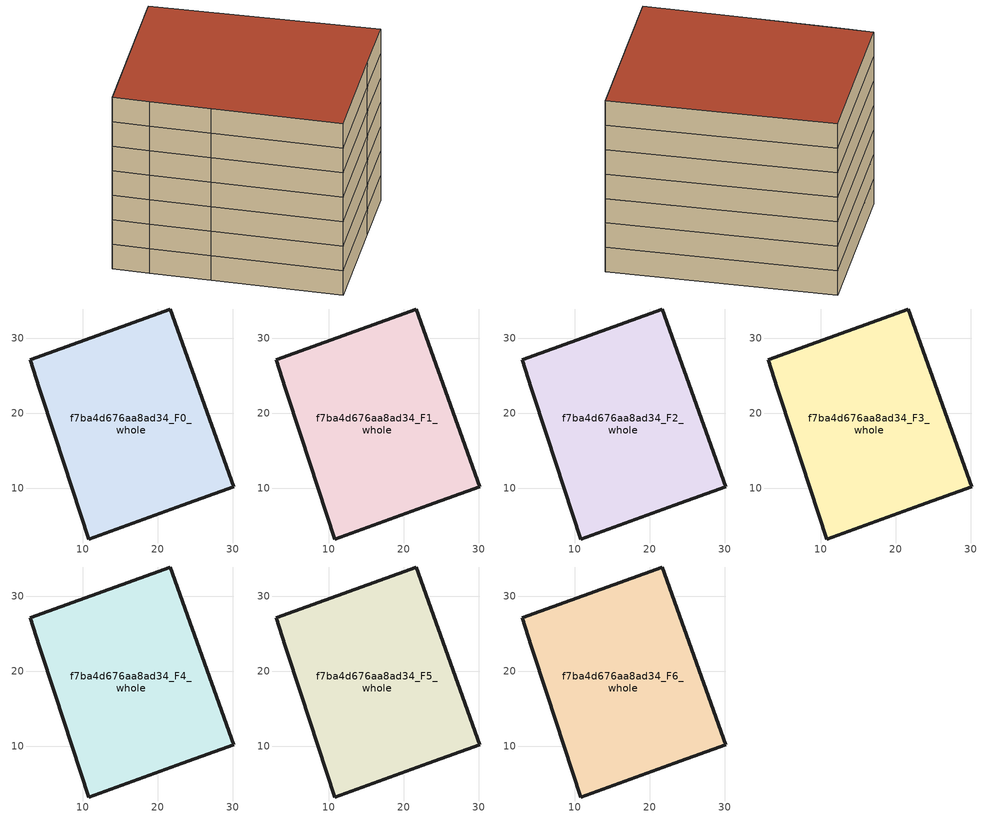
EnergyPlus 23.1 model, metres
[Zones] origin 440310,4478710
f7ba4d676aa8ad34_F0_whole
 floor ground (EU_floor_Construction): 21.64,33.91 30.13,10.19 23.23,7.7 10.77,3.23 6.28,16.88 4.19,23.33 2.95,27.16 z0
 wall outside (EU_wall_Construction): 30.13,10.19 21.64,33.91 2.95,27.16 4.19,23.33 6.28,16.88 10.77,3.23 23.23,7.7 30.13,10.19 z0:3
f7ba4d676aa8ad34_F1_whole
 floor to f7ba4d676aa8ad34_F0_whole (EU_floor_Construction): 21.64,33.91 30.13,10.19 23.23,7.7 10.77,3.23 6.28,16.88 4.19,23.33 2.95,27.16 z3
 wall outside (EU_wall_Construction): 30.13,10.19 21.64,33.91 2.95,27.16 4.19,23.33 6.28,16.88 10.77,3.23 23.23,7.7 30.13,10.19 z3:6
f7ba4d676aa8ad34_F2_whole
 floor to f7ba4d676aa8ad34_F1_whole (EU_floor_Construction): 21.64,33.91 30.13,10.19 23.23,7.7 10.77,3.23 6.28,16.88 4.19,23.33 2.95,27.16 z6
 wall outside (EU_wall_Construction): 30.13,10.19 21.64,33.91 2.95,27.16 4.19,23.33 6.28,16.88 10.77,3.23 23.23,7.7 30.13,10.19 z6:9
f7ba4d676aa8ad34_F3_whole
 floor to f7ba4d676aa8ad34_F2_whole (EU_floor_Construction): 21.64,33.91 30.13,10.19 23.23,7.7 10.77,3.23 6.28,16.88 4.19,23.33 2.95,27.16 z9
 wall outside (EU_wall_Construction): 30.13,10.19 21.64,33.91 2.95,27.16 4.19,23.33 6.28,16.88 10.77,3.23 23.23,7.7 30.13,10.19 z9:12
f7ba4d676aa8ad34_F4_whole
 floor to f7ba4d676aa8ad34_F3_whole (EU_floor_Construction): 21.64,33.91 30.13,10.19 23.23,7.7 10.77,3.23 6.28,16.88 4.19,23.33 2.95,27.16 z12
 wall outside (EU_wall_Construction): 30.13,10.19 21.64,33.91 2.95,27.16 4.19,23.33 6.28,16.88 10.77,3.23 23.23,7.7 30.13,10.19 z12:15
f7ba4d676aa8ad34_F5_whole
 floor to f7ba4d676aa8ad34_F4_whole (EU_floor_Construction): 21.64,33.91 30.13,10.19 23.23,7.7 10.77,3.23 6.28,16.88 4.19,23.33 2.95,27.16 z15
 wall outside (EU_wall_Construction): 30.13,10.19 21.64,33.91 2.95,27.16 4.19,23.33 6.28,16.88 10.77,3.23 23.23,7.7 30.13,10.19 z15:18
f7ba4d676aa8ad34_F6_whole
 floor to f7ba4d676aa8ad34_F5_whole (EU_floor_Construction): 21.64,33.91 30.13,10.19 23.23,7.7 10.77,3.23 6.28,16.88 4.19,23.33 2.95,27.16 z18
 wall outside (EU_wall_Construction): 30.13,10.19 21.64,33.91 2.95,27.16 4.19,23.33 6.28,16.88 10.77,3.23 23.23,7.7 30.13,10.19 z18:21
 roof outside (EU_roof_Construction): 30.13,10.19 21.64,33.91 2.95,27.16 4.19,23.33 6.28,16.88 10.77,3.23 23.23,7.7 z21
[Building]
EU S2 Campaign: North Axis=0; Terrain=City; Solar Distribution=FullExterior
[Site:Location]
Madrid: Latitude=40.5; Longitude=-3.5; Time Zone=1; Elevation=609
[SizingPeriod:WeatherFileDays]
AnnualSizingPeriod: Begin Month=1; Begin Day of Month=1; End Month=12; End Day of Month=31; Day of Week for Start Day=Monday; Use Weather File Daylight Saving Period=No; Use Weather File Rain and Snow Indicators=No
[MATERIAL]
EU_InternalMass_Material: Roughness=MediumRough; Thickness=0.1; Conductivity=1; Density=1800; Specific Heat=900; Thermal Absorptance=0.9; Solar Absorptance=0.7; Visible Absorptance=0.7
[MATERIAL:NOMASS] Roughness=MediumRough; Thermal Absorptance=0.9; Solar Absorptance=0.7; Visible Absorptance=0.7
Name | Thermal Resistance
EU_wall_NoMass | 0.609216
EU_roof_NoMass | 0.513268
EU_floor_NoMass | 0.568163
[CONSTRUCTION]
EU_wall_Construction: EU_wall_NoMass
EU_roof_Construction: EU_roof_NoMass
EU_floor_Construction: EU_floor_NoMass
EU_InternalMass_Construction: EU_InternalMass_Material
[ZONE] Type=1; Multiplier=1; Ceiling Height=autocalculate; Volume=1528.8; Floor Area=autocalculate; Part of Total Floor Area=Yes
f7ba4d676aa8ad34_F0_whole; f7ba4d676aa8ad34_F1_whole; f7ba4d676aa8ad34_F2_whole; f7ba4d676aa8ad34_F3_whole; f7ba4d676aa8ad34_F4_whole; f7ba4d676aa8ad34_F5_whole; f7ba4d676aa8ad34_F6_whole
[INTERNALMASS] Construction=EU_InternalMass_Construction; Surface Area=509.6
Name | Zone or ZoneList
f7ba4d676aa8ad34_F0_whole_EU_InternalMass | f7ba4d676aa8ad34_F0_whole
f7ba4d676aa8ad34_F1_whole_EU_InternalMass | f7ba4d676aa8ad34_F1_whole
f7ba4d676aa8ad34_F2_whole_EU_InternalMass | f7ba4d676aa8ad34_F2_whole
f7ba4d676aa8ad34_F3_whole_EU_InternalMass | f7ba4d676aa8ad34_F3_whole
f7ba4d676aa8ad34_F4_whole_EU_InternalMass | f7ba4d676aa8ad34_F4_whole
f7ba4d676aa8ad34_F5_whole_EU_InternalMass | f7ba4d676aa8ad34_F5_whole
f7ba4d676aa8ad34_F6_whole_EU_InternalMass | f7ba4d676aa8ad34_F6_whole
[OTHEREQUIPMENT] Fuel Type=Electricity; Design Level Calculation Method=Watts/Area; Power per Zone Floor Area=1; Fraction Latent=0; Fraction Radiant=0; Fraction Lost=0; Carbon Dioxide Generation Rate=0; EndUse Subcategory=EU_Step8_InternalGains
Name | Zone or ZoneList or Space or SpaceList | Schedule
EU_Step8_InternalGain_f7ba4d676aa8ad34_F0_whole_f000 | f7ba4d676aa8ad34_F0_whole | EU_Step8_GainSchedule_f7ba4d676aa8ad34_F0_whole_f000
EU_Step8_InternalGain_f7ba4d676aa8ad34_F1_whole_f000 | f7ba4d676aa8ad34_F1_whole | EU_Step8_GainSchedule_f7ba4d676aa8ad34_F1_whole_f000
EU_Step8_InternalGain_f7ba4d676aa8ad34_F2_whole_f000 | f7ba4d676aa8ad34_F2_whole | EU_Step8_GainSchedule_f7ba4d676aa8ad34_F2_whole_f000
EU_Step8_InternalGain_f7ba4d676aa8ad34_F3_whole_f000 | f7ba4d676aa8ad34_F3_whole | EU_Step8_GainSchedule_f7ba4d676aa8ad34_F3_whole_f000
EU_Step8_InternalGain_f7ba4d676aa8ad34_F4_whole_f000 | f7ba4d676aa8ad34_F4_whole | EU_Step8_GainSchedule_f7ba4d676aa8ad34_F4_whole_f000
EU_Step8_InternalGain_f7ba4d676aa8ad34_F5_whole_f000 | f7ba4d676aa8ad34_F5_whole | EU_Step8_GainSchedule_f7ba4d676aa8ad34_F5_whole_f000
EU_Step8_InternalGain_f7ba4d676aa8ad34_F6_whole_f000 | f7ba4d676aa8ad34_F6_whole | EU_Step8_GainSchedule_f7ba4d676aa8ad34_F6_whole_f000
[ZONEVENTILATION:DESIGNFLOWRATE] Schedule=EU_AlwaysOn; Design Flow Rate Calculation Method=AirChanges/Hour; Air Changes per Hour=0.752966; Ventilation Type=Natural; Fan Pressure Rise=0; Fan Total Efficiency=1; Constant Term Coefficient=1; Temperature Term Coefficient=0; Velocity Term Coefficient=0; Velocity Squared Term Coefficient=0; Minimum Indoor Temperature=-100; Maximum Indoor Temperature=100; Delta Temperature=-100; Minimum Outdoor Temperature=-100; Maximum Outdoor Temperature=100; Maximum Wind Speed=40
Name | Zone or ZoneList or Space or SpaceList
EU_ConstantAir_f7ba4d676aa8ad34_F0_whole | f7ba4d676aa8ad34_F0_whole
EU_ConstantAir_f7ba4d676aa8ad34_F1_whole | f7ba4d676aa8ad34_F1_whole
EU_ConstantAir_f7ba4d676aa8ad34_F2_whole | f7ba4d676aa8ad34_F2_whole
EU_ConstantAir_f7ba4d676aa8ad34_F3_whole | f7ba4d676aa8ad34_F3_whole
EU_ConstantAir_f7ba4d676aa8ad34_F4_whole | f7ba4d676aa8ad34_F4_whole
EU_ConstantAir_f7ba4d676aa8ad34_F5_whole | f7ba4d676aa8ad34_F5_whole
EU_ConstantAir_f7ba4d676aa8ad34_F6_whole | f7ba4d676aa8ad34_F6_whole
[HVACTEMPLATE:THERMOSTAT] Constant Heating Setpoint=20; Constant Cooling Setpoint=50
EU_HeatOnly_f7ba4d676aa8ad34_F0_whole; EU_HeatOnly_f7ba4d676aa8ad34_F1_whole; EU_HeatOnly_f7ba4d676aa8ad34_F2_whole; EU_HeatOnly_f7ba4d676aa8ad34_F3_whole; EU_HeatOnly_f7ba4d676aa8ad34_F4_whole; EU_HeatOnly_f7ba4d676aa8ad34_F5_whole; EU_HeatOnly_f7ba4d676aa8ad34_F6_whole
[HVACTEMPLATE:ZONE:IDEALLOADSAIRSYSTEM] System Availability Schedule=EU_AlwaysOn; Maximum Heating Supply Air Temperature=50; Minimum Cooling Supply Air Temperature=13; Maximum Heating Supply Air Humidity Ratio=0.0156; Minimum Cooling Supply Air Humidity Ratio=0.0077; Heating Limit=NoLimit; Cooling Limit=NoLimit; Heating Availability Schedule=EU_AlwaysOn; Cooling Availability Schedule=EU_CoolingOff; Dehumidification Control Type=ConstantSensibleHeatRatio; Cooling Sensible Heat Ratio=0.7; Dehumidification Setpoint=60; Humidification Control Type=None; Humidification Setpoint=30; Outdoor Air Method=None; Outdoor Air Flow Rate per Person=0.00944; Outdoor Air Flow Rate per Zone Floor Area=0; Outdoor Air Flow Rate per Zone=0; Demand Controlled Ventilation Type=None; Outdoor Air Economizer Type=NoEconomizer; Heat Recovery Type=None; Sensible Heat Recovery Effectiveness=0.7; Latent Heat Recovery Effectiveness=0.65
Name | Template Thermostat
f7ba4d676aa8ad34_F0_whole | EU_HeatOnly_f7ba4d676aa8ad34_F0_whole
f7ba4d676aa8ad34_F1_whole | EU_HeatOnly_f7ba4d676aa8ad34_F1_whole
f7ba4d676aa8ad34_F2_whole | EU_HeatOnly_f7ba4d676aa8ad34_F2_whole
f7ba4d676aa8ad34_F3_whole | EU_HeatOnly_f7ba4d676aa8ad34_F3_whole
f7ba4d676aa8ad34_F4_whole | EU_HeatOnly_f7ba4d676aa8ad34_F4_whole
f7ba4d676aa8ad34_F5_whole | EU_HeatOnly_f7ba4d676aa8ad34_F5_whole
f7ba4d676aa8ad34_F6_whole | EU_HeatOnly_f7ba4d676aa8ad34_F6_whole
[SIZING:ZONE] Zone Cooling Design Supply Air Temperature Input Method=SupplyAirTemperature; Zone Cooling Design Supply Air Temperature=13; Zone Heating Design Supply Air Temperature Input Method=SupplyAirTemperature; Zone Heating Design Supply Air Temperature=50; Zone Cooling Design Supply Air Humidity Ratio=0.008; Zone Heating Design Supply Air Humidity Ratio=0.008; Cooling Design Air Flow Method=DesignDay; Cooling Design Air Flow Rate=0; Cooling Minimum Air Flow per Zone Floor Area=0.000762; Cooling Minimum Air Flow=0; Cooling Minimum Air Flow Fraction=0.2; Heating Design Air Flow Method=DesignDay; Heating Design Air Flow Rate=0; Heating Maximum Air Flow per Zone Floor Area=0.002032; Heating Maximum Air Flow=0.141576; Heating Maximum Air Flow Fraction=0.3; Account for Dedicated Outdoor Air System=No; Dedicated Outdoor Air System Control Strategy=NeutralSupplyAir; Dedicated Outdoor Air Low Setpoint Temperature for Design=autosize; Dedicated Outdoor Air High Setpoint Temperature for Design=autosize; Zone Load Sizing Method=Sensible Load Only No Latent Load; Zone Latent Cooling Design Supply Air Humidity Ratio Input Method=HumidityRatioDifference; Zone Cooling Design Supply Air Humidity Ratio Difference=0.005; Zone Latent Heating Design Supply Air Humidity Ratio Input Method=HumidityRatioDifference; Zone Humidification Design Supply Air Humidity Ratio Difference=0.005
f7ba4d676aa8ad34_F0_whole; f7ba4d676aa8ad34_F1_whole; f7ba4d676aa8ad34_F2_whole; f7ba4d676aa8ad34_F3_whole; f7ba4d676aa8ad34_F4_whole; f7ba4d676aa8ad34_F5_whole; f7ba4d676aa8ad34_F6_whole
[SCHEDULE:CONSTANT]
Name | Hourly Value
EU_AlwaysOn | 1
EU_CoolingOff | 0
[SCHEDULE:FILE] Column Number=1; Rows to Skip at Top=0; Number of Hours of Data=8760; Column Separator=Comma; Interpolate to Timestep=No; Minutes per Item=60; Adjust Schedule for Daylight Savings=Yes
Name | File
EU_Step8_GainSchedule_f7ba4d676aa8ad34_F0_whole_f000 | C:\Users\o_iseri\Desktop\OpenUBEM\openubem\outputs\eu_evidence\EU-11\ES-MAD-BERRUGUETE\idfs\f7ba4d676aa8ad34\f7ba4d676aa8ad34_F0_whole_f000_gain.csv
EU_Step8_GainSchedule_f7ba4d676aa8ad34_F1_whole_f000 | C:\Users\o_iseri\Desktop\OpenUBEM\openubem\outputs\eu_evidence\EU-11\ES-MAD-BERRUGUETE\idfs\f7ba4d676aa8ad34\f7ba4d676aa8ad34_F1_whole_f000_gain.csv
EU_Step8_GainSchedule_f7ba4d676aa8ad34_F2_whole_f000 | C:\Users\o_iseri\Desktop\OpenUBEM\openubem\outputs\eu_evidence\EU-11\ES-MAD-BERRUGUETE\idfs\f7ba4d676aa8ad34\f7ba4d676aa8ad34_F2_whole_f000_gain.csv
EU_Step8_GainSchedule_f7ba4d676aa8ad34_F3_whole_f000 | C:\Users\o_iseri\Desktop\OpenUBEM\openubem\outputs\eu_evidence\EU-11\ES-MAD-BERRUGUETE\idfs\f7ba4d676aa8ad34\f7ba4d676aa8ad34_F3_whole_f000_gain.csv
EU_Step8_GainSchedule_f7ba4d676aa8ad34_F4_whole_f000 | C:\Users\o_iseri\Desktop\OpenUBEM\openubem\outputs\eu_evidence\EU-11\ES-MAD-BERRUGUETE\idfs\f7ba4d676aa8ad34\f7ba4d676aa8ad34_F4_whole_f000_gain.csv
EU_Step8_GainSchedule_f7ba4d676aa8ad34_F5_whole_f000 | C:\Users\o_iseri\Desktop\OpenUBEM\openubem\outputs\eu_evidence\EU-11\ES-MAD-BERRUGUETE\idfs\f7ba4d676aa8ad34\f7ba4d676aa8ad34_F5_whole_f000_gain.csv
EU_Step8_GainSchedule_f7ba4d676aa8ad34_F6_whole_f000 | C:\Users\o_iseri\Desktop\OpenUBEM\openubem\outputs\eu_evidence\EU-11\ES-MAD-BERRUGUETE\idfs\f7ba4d676aa8ad34\f7ba4d676aa8ad34_F6_whole_f000_gain.csv
